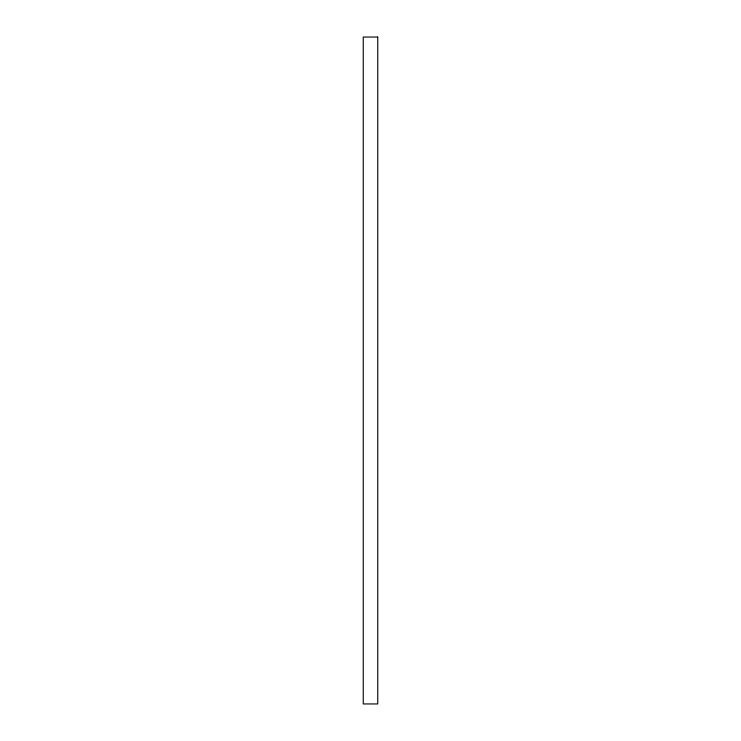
<?xml version="1.0" encoding="UTF-8"?>
<svg xmlns="http://www.w3.org/2000/svg" width="741" height="741" viewBox="0 0 741 741"><rect width="100%" height="100%" fill="white"/><g stroke="black" fill="none" stroke-linecap="round" stroke-linejoin="round"><path stroke-width="1.11" d="M377.753 37.05L363.247 37.05L363.247 703.95L377.753 703.95L377.753 37.05"/></g></svg>
